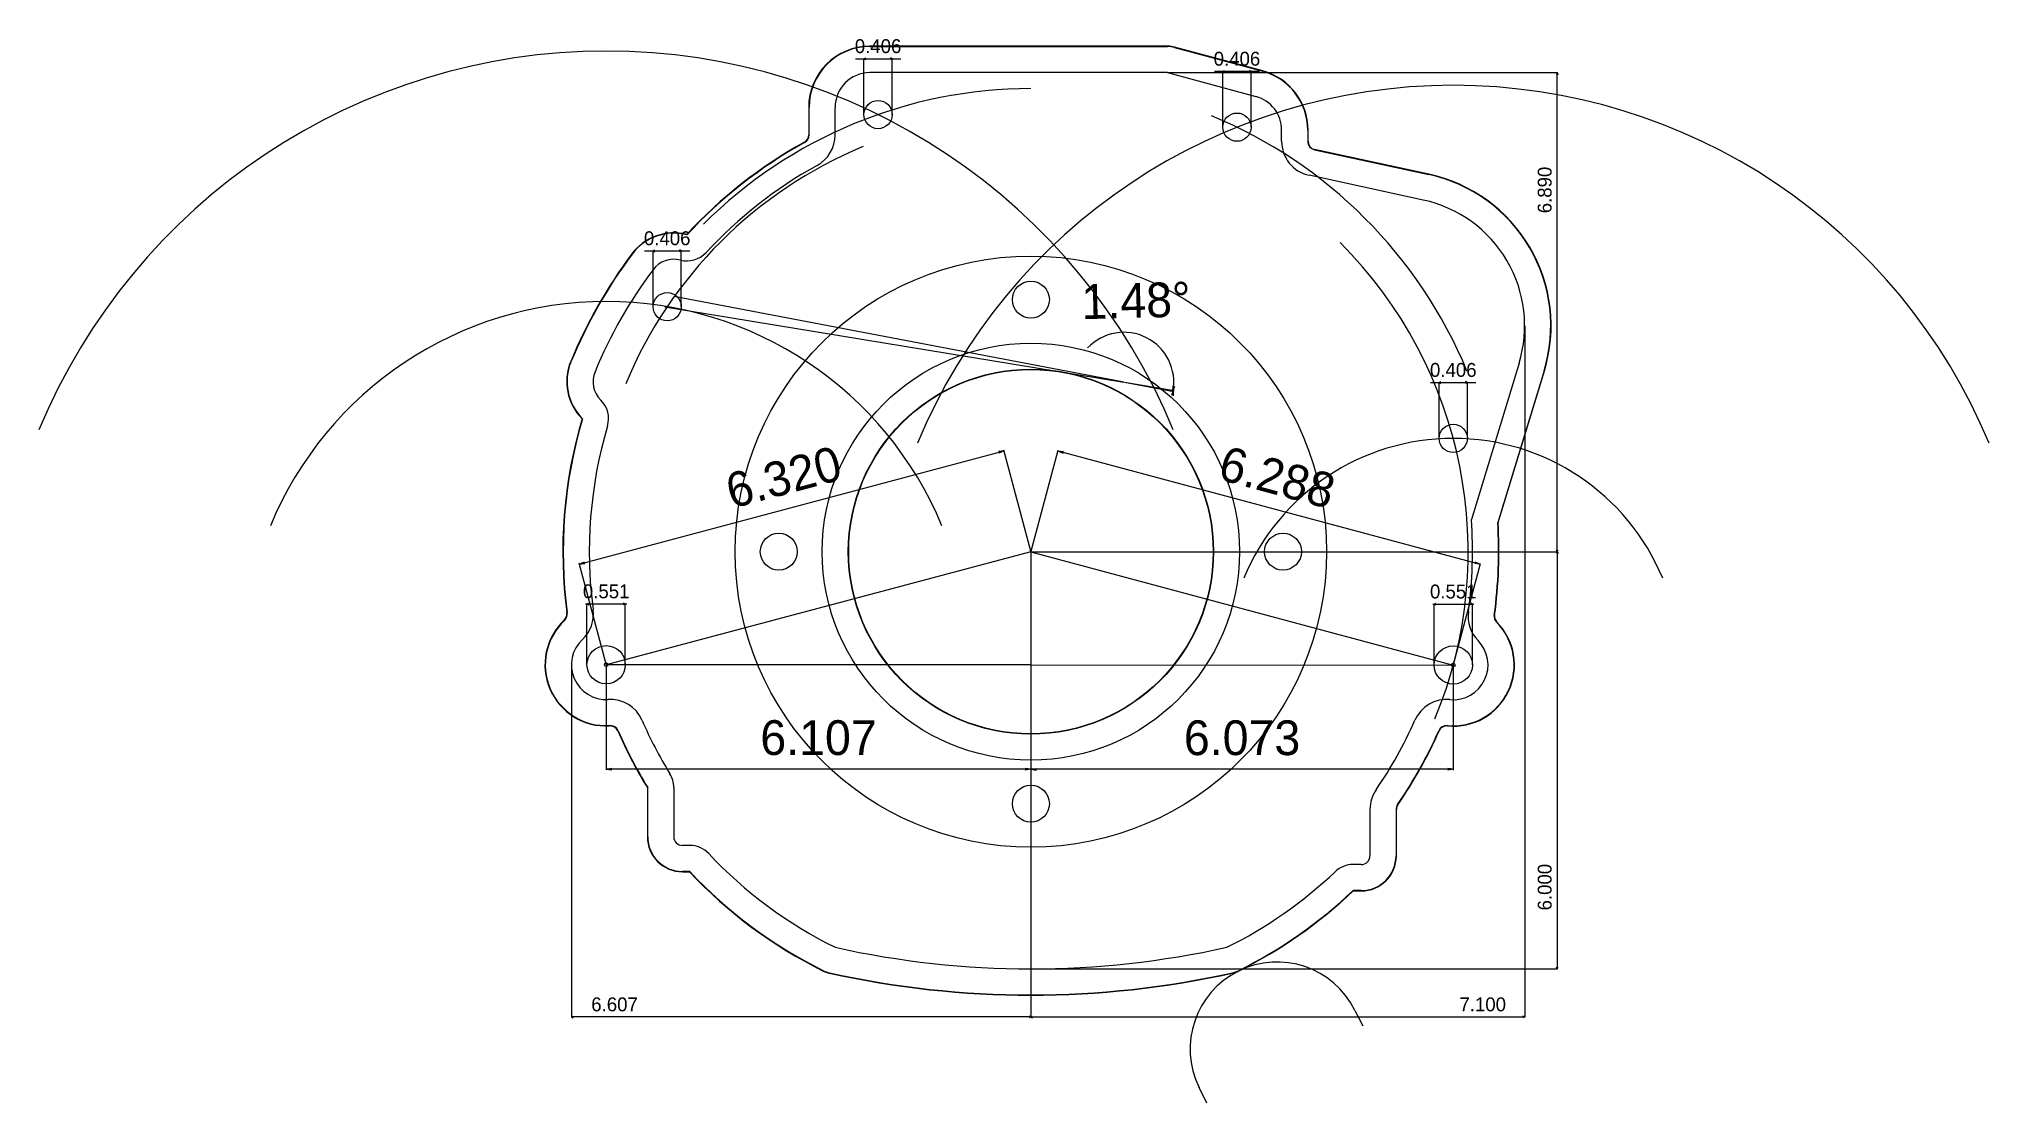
# Model space of a CAD drawing. Extents: x -14.3 to 13.8, y -7.9 to 7.4.
import ezdxf
from ezdxf.enums import TextEntityAlignment as Align

# ---------------------------------------------------------------- set-up
doc = ezdxf.new("R2010")
doc.units = 0

msp = doc.modelspace()

# ---------------------------------------------------------------- linework, layer by layer
at = {"layer": 'CAM', "color": 3, "linetype": 'CONTINUOUS'}
for p, q in [((1.965992, 7.27), (-2.315164, 7.27)), ((-2.315164, 7.265), (1.965992, 7.265)), ((2.063626, 7.252067), (3.332812, 6.909824)), ((3.334114, 6.914651), (2.064928, 7.256895)), ((-3.195164, 6.39), (-3.195164, 5.994346)), ((-3.190164, 5.994346), (-3.190164, 6.39)), ((3.98, 6.065), (3.98, 5.903141)), ((3.985, 5.903141), (3.985, 6.065)), ((4.078493, 5.780984), (5.721822, 5.424399)), ((5.722882, 5.429285), (4.079553, 5.78587)), ((7.378092, 2.600499), (6.711995, 0.418031)), ((6.717041, 0.417438), (7.382874, 2.59904)), ((-5.515, -3.392698), (-5.515, -4.1)), ((-5.51, -4.1), (-5.51, -3.391283)), ((5.25, -3.708136), (5.25, -4.375)), ((5.255, -4.375), (5.255, -3.708136)), ((-4.905673, -4.6), (-5.01, -4.6)), ((-5.01, -4.605), (-4.907838, -4.605)), ((4.75, -4.875), (4.632494, -4.875)), ((4.63449, -4.88), (4.75, -4.88)), ((2.529922, -7.93063), (2.41904, -7.706565))]:
    msp.add_line(p, q, dxfattribs=at)
for radius in [2.625, 2.62]:
    msp.add_circle((0, 0, -0.625), radius, dxfattribs=at)
for centre, radius, start, end in [((-2.315164, 6.39), 0.88, 90, 180), ((-2.315164, 6.39), 0.875, 90, 180), ((1.965992, 6.89), 0.38, 74.908794, 90), ((1.965992, 6.89), 0.375, 74.908794, 90), ((3.105, 6.065), 0.875, 0, 74.908794), ((3.105, 6.065), 0.88, 0, 74.908794), ((0, 0), 6.73, 118.944722, 137.315358), ((-3.315164, 5.994346), 0.12, 298.944722, 360), ((-3.315164, 5.994346), 0.125, 298.944722, 360), ((4.105, 5.903141), 0.125, 180, 257.757208), ((4.105, 5.903141), 0.12, 180, 257.757208), ((0, 0), 6.725, 118.944722, 137.340788), ((5.25, 3.25), 2.225, 343.027631, 437.757208), ((5.25, 3.25), 2.23, 343.027631, 437.757208), ((-5.133039, 3.830918), 0.755, 75.750385, 143.265081), ((-5.133039, 3.830918), 0.75, 75.523029, 143.265081), ((0, 0), 7.16, 143.265081, 157.550035), ((0, 0), 7.155, 143.265081, 157.550035), ((-5.919587, 2.445919), 0.755, 157.550035, 225.064731), ((-5.919587, 2.445919), 0.75, 157.550035, 225.292087), ((0, 0), 6.73, 163.499758, 187.528028), ((0, 0), 6.725, 163.474328, 187.528028), ((0, 0), 6.725, 352.199719, 363.563848), ((0, 0), 6.73, 352.199719, 363.556135), ((-6.107, -1.626947), 0.88, 133.153829, 273.27124), ((-6.107, -1.626947), 0.875, 133.153829, 273.27124), ((-6.790959, -0.897427), 0.12, 313.153829, 367.528028), ((-6.790959, -0.897427), 0.125, 313.153829, 367.528028), ((6.073, -1.63022), 0.88, 264.595499, 404.469925), ((6.073, -1.63022), 0.875, 264.595499, 404.469925), ((6.786618, -0.929685), 0.125, 172.199719, 224.469925), ((6.786618, -0.929685), 0.12, 172.199719, 224.469925), ((-6.049937, -2.625317), 0.125, 23.458011, 93.27124), ((-6.049937, -2.625317), 0.12, 23.458011, 93.27124), ((5.978813, -2.625774), 0.125, 84.595499, 156.289887), ((5.978813, -2.625774), 0.12, 84.595499, 156.289887), ((0, 0), 6.475, 203.458011, 211.59885), ((0, 0), 6.47, 203.458011, 211.611377), ((0, 0), 6.405, 325.398756, 336.289887), ((0, 0), 6.41, 325.398756, 336.289887), ((5.375, -3.708136), 0.125, 145.398756, 180), ((5.375, -3.708136), 0.12, 145.398756, 180), ((-5.01, -4.1), 0.505, 180, 270), ((-5.01, -4.1), 0.5, 180, 270), ((4.75, -4.375), 0.505, 270, 360), ((4.75, -4.375), 0.5, 270, 360), ((0, 0), 6.73, 223.176623, 243.670714), ((0, 0), 6.725, 223.158181, 243.670714), ((0, 0), 6.725, 296.329286, 313.538883), ((0, 0), 6.73, 296.329286, 313.521881), ((-2.816411, -5.69125), 0.38, 243.670714, 257.487827), ((-2.816411, -5.69125), 0.375, 243.670714, 257.487827), ((0, 7), 13.38, 257.487827, 282.512173), ((0, 7), 13.375, 257.487827, 282.512173), ((3.539364, -7.152154), 1.25, 116.329286, 206.329286), ((2.816411, -5.69125), 0.375, 282.512173, 296.329286), ((2.816411, -5.69125), 0.38, 282.512173, 296.329286), ((3.539364, -7.152154), 1.25, 26.329286, 116.329286)]:
    msp.add_arc(centre, radius, start, end, dxfattribs=at)
at = {"layer": 'Default', "color": 7, "linetype": 'CONTINUOUS'}
for p, q in [((1.965992, 6.89), (-2.315164, 6.89)), ((1.965992, 6.89), (3.235178, 6.547756)), ((-2.815164, 5.994346), (-2.815164, 6.39)), ((3.605, 5.903141), (3.605, 6.065)), ((5.642301, 5.057927), (3.998973, 5.414512)), ((7.019424, 2.709966), (6.333203, 0.46156)), ((1.346486, 2.436794), (2.054425, 2.301993)), ((1.346524, 2.437011), (2.057712, 2.320556)), ((2.04568, 2.322526), (2.02091, 2.245517)), ((2.042448, 2.304274), (2.045624, 2.385107)), ((2.042448, 2.304274), (2.069201, 2.380617)), ((2.04568, 2.322526), (2.044595, 2.241639)), ((-6.493142, -0.1775), (-0.386142, 1.449446)), ((-0.386142, 1.449446), (-0.466535, 1.440448)), ((-0.386142, 1.449446), (-0.460357, 1.417256)), ((-0.002092, 0.007854), (-0.389281, 1.461227)), ((0.002107, 0.00785), (0.392049, 1.460486)), ((0.388888, 1.448711), (6.461888, -0.181507)), ((0.388888, 1.448711), (0.469264, 1.43956)), ((0.388888, 1.448711), (0.463041, 1.416381)), ((-6.109092, -1.619093), (-6.496281, -0.165719)), ((-6.493142, -0.1775), (-6.418927, -0.145311)), ((-6.493142, -0.1775), (-6.412749, -0.168502)), ((6.075107, -1.62237), (6.465049, -0.169732)), ((6.461888, -0.181507), (6.381512, -0.172356)), ((6.461888, -0.181507), (6.387734, -0.149177)), ((-6.107003, -1.635075), (-6.107508, -3.139138)), ((-0.000003, -1.637128), (-0.000509, -3.141192)), ((-0.000002, -1.637128), (-0.000304, -3.141192)), ((6.072998, -1.638348), (6.072696, -3.142412)), ((-6.107504, -3.126946), (-6.0275, -3.114973)), ((-0.000504, -3.129), (-6.107504, -3.126946)), ((-6.107504, -3.126946), (-6.027508, -3.138973)), ((-0.000504, -3.129), (-0.080509, -3.140973)), ((-0.000504, -3.129), (-0.0805, -3.116973)), ((-0.000301, -3.129), (0.079701, -3.117016)), ((6.072698, -3.13022), (-0.000301, -3.129)), ((-0.000301, -3.129), (0.079696, -3.141016)), ((6.072698, -3.13022), (5.992696, -3.142204)), ((6.072698, -3.13022), (5.992701, -3.118204)), ((-5.135, -3.391283), (-5.135, -4.1)), ((4.875, -3.708136), (4.875, -4.375)), ((-4.905673, -4.225), (-5.01, -4.225)), ((4.75, -4.5), (4.632494, -4.5))]:
    msp.add_line(p, q, dxfattribs=at)
at = {"layer": 'Default', "color": 3, "linetype": 'CONTINUOUS'}
for p, q in [((1.338108, 2.43839), (-5.13, 3.67)), ((-5.26428, 3.519513), (1.338108, 2.43839)), ((4.659689, -6.597742), (4.770571, -6.821807))]:
    msp.add_line(p, q, dxfattribs=at)
at = {"layer": 'Default', "color": 8, "linetype": 'CONTINUOUS'}
for p, q in [((0, 0), (-6.107, -1.626947)), ((0, 0), (6.073, -1.63022)), ((0, -1.629), (-6.107, -1.626947)), ((0, -1.629), (6.073, -1.63022))]:
    msp.add_line(p, q, dxfattribs=at)
at = {"layer": 'Default', "color": 6, "linetype": 'CONTINUOUS'}
for centre, radius in [((-2.197432, 6.287042), 0.20315), ((2.962994, 6.106065), 0.20315), ((-5.229543, 3.523849), 0.20315), ((6.073118, 1.62978), 0.20315), ((-6.107, -1.626947), 0.2756), ((6.073, -1.63022), 0.2756)]:
    msp.add_circle(centre, radius, dxfattribs=at)
at = {"layer": 'Default', "color": 9, "linetype": 'CONTINUOUS'}
for centre, radius in [((0, 0, -0.125), 4.251), ((0, 3.625), 0.265625), ((0, 0, -0.625), 3), ((-3.625, 0), 0.265625), ((3.625, 0), 0.265625), ((0, -3.625), 0.265625)]:
    msp.add_circle(centre, radius, dxfattribs=at)
at = {"layer": 'Default', "color": 3, "linetype": 'CONTINUOUS'}
for centre in [(-6.107, -1.626947), (6.073, -1.63022)]:
    msp.add_circle(centre, 0.0256, dxfattribs=at)
for centre, radius, start, end in [((-6.107, -1.626947), 8.827, 22.5, 157.5), ((0, 0), 6.66, 90, 135), ((6.073, -1.63022), 8.338, 22.5, 157.5), ((0, 0), 6.787, 22.5, 67.5), ((0, 0), 6.306, 112.5, 157.5), ((0, 0), 6.288, 337.5, 405), ((-6.107, -1.626947), 5.225, 22.5, 157.5), ((6.073, -1.63022), 3.26, 22.5, 157.5)]:
    msp.add_arc(centre, radius, start, end, dxfattribs=at)
at = {"layer": 'Default', "color": 7, "linetype": 'CONTINUOUS'}
for centre, radius, start, end in [((-2.315164, 6.39), 0.5, 90, 180), ((3.105, 6.065), 0.5, 0, 74.908794), ((-3.315164, 5.994346), 0.5, 298.944722, 360), ((4.105, 5.903141), 0.5, 180, 257.757208), ((0, 0), 6.35, 118.944722, 137.340788), ((5.25, 3.25), 1.85, 343.027631, 437.757208), ((-5.133039, 3.830918), 0.375, 75.523029, 143.265081), ((-4.945546, 4.557104), 0.375, 255.523029, 317.340788), ((0, 0), 6.78, 143.265081, 157.550035), ((1.338108, 2.438389), 0.716995, 349.219207, 496.705831), ((-5.919587, 2.445919), 0.375, 157.550035, 225.292087), ((-6.447206, 1.912892), 0.375, 343.474328, 405.292087), ((0, 0), 6.35, 163.474328, 187.528028), ((0, 0), 6.35, 352.199719, 364.168309), ((-6.790959, -0.897427), 0.5, 313.153829, 367.528028), ((6.786618, -0.929685), 0.5, 172.199719, 224.469925), ((-6.107, -1.626947), 0.5, 133.153829, 273.27124), ((6.073, -1.63022), 0.5, 264.595499, 404.469925), ((-6.049937, -2.625317), 0.5, 23.458011, 93.27124), ((5.978813, -2.625774), 0.5, 84.595499, 156.289887), ((0, 0), 6.095, 203.458011, 211.611377), ((0, 0), 6.03, 325.398756, 336.289887), ((-5.51, -3.391283), 0.375, 360, 391.611377), ((5.375, -3.708136), 0.5, 145.398756, 180), ((-5.01, -4.1), 0.125, 180, 270), ((-4.905673, -4.6), 0.375, 43.158181, 90), ((0, 0), 6.35, 223.158181, 243.670714), ((4.75, -4.375), 0.125, 270, 360), ((0, 0), 6.35, 296.329286, 313.538883), ((4.632494, -4.875), 0.375, 90, 133.538883), ((0, 7), 13, 257.487827, 282.512173)]:
    msp.add_arc(centre, radius, start, end, dxfattribs=at)
at = {"layer": 'Default', "color": 7}
for p in [(-2.197432, 6.287042), (2.962994, 6.106065), (-5.229543, 3.523849), (6.073118, 1.62978), (0, 0), (-6.107, -1.626947), (0, -1.629), (6.073, -1.63022)]:
    msp.add_point(p, dxfattribs=at)
at = {"layer": 'DIM', "color": 7, "linetype": 'CONTINUOUS'}
for p, q in [((-2.522512, 7.090192), (-1.872352, 7.090192)), ((-2.400582, 7.090192), (-2.375582, 7.102692)), ((-2.400582, 6.289582), (-2.400582, 7.094002)), ((-2.400582, 7.090192), (-2.375582, 7.077692)), ((-1.994282, 7.090192), (-2.019282, 7.102692)), ((-1.994282, 7.090192), (-2.019282, 7.077692)), ((-1.994282, 6.289582), (-1.994282, 7.094002)), ((1.968532, 6.89), (7.572561, 6.89)), ((2.637914, 6.909215), (3.288074, 6.909215)), ((2.759844, 6.909215), (2.784844, 6.921715)), ((2.759844, 6.108605), (2.759844, 6.913025)), ((2.759844, 6.909215), (2.784844, 6.896715)), ((3.166144, 6.909215), (3.141144, 6.921715)), ((3.166144, 6.909215), (3.141144, 6.896715)), ((3.166144, 6.108605), (3.166144, 6.913025)), ((7.568751, 6.89), (7.556251, 6.865)), ((7.568751, 0), (7.568751, 6.89)), ((7.568751, 6.89), (7.581251, 6.865)), ((-5.554623, 4.326999), (-4.904463, 4.326999)), ((-5.432693, 4.326999), (-5.407693, 4.339499)), ((-5.432693, 3.526389), (-5.432693, 4.330809)), ((-5.432693, 4.326999), (-5.407693, 4.314499)), ((-5.026393, 4.326999), (-5.051393, 4.339499)), ((-5.026393, 4.326999), (-5.051393, 4.314499)), ((-5.026393, 3.526389), (-5.026393, 4.330809)), ((7.1, 3.24746), (7.1, -6.696789)), ((5.748038, 2.43293), (6.398198, 2.43293)), ((5.869968, 2.43293), (5.894968, 2.44543)), ((5.869968, 1.63232), (5.869968, 2.43674)), ((5.869968, 2.43293), (5.894968, 2.42043)), ((6.276268, 2.43293), (6.251268, 2.44543)), ((6.276268, 2.43293), (6.251268, 2.42043)), ((6.276268, 1.63232), (6.276268, 2.43674)), ((0.00254, 0), (7.572561, 0)), ((0.00254, 0), (7.572561, 0)), ((7.568751, 0), (7.556251, 0.025)), ((7.568751, 0), (7.556251, -0.025)), ((7.568751, 0), (7.581251, 0.025)), ((7.568751, 0), (7.568751, -6)), ((7.568751, 0), (7.581251, -0.025)), ((0, -0.00254), (0, -6.696789)), ((0, -0.00254), (0, -6.696789)), ((-6.40208, -0.751347), (-5.81192, -0.751347)), ((-6.3826, -0.751347), (-6.3576, -0.738847)), ((-6.3826, -1.624407), (-6.3826, -0.747537)), ((-6.3826, -0.751347), (-6.3576, -0.763847)), ((-5.8314, -0.751347), (-5.8564, -0.738847)), ((-5.8314, -0.751347), (-5.8564, -0.763847)), ((-5.8314, -1.624407), (-5.8314, -0.747537)), ((5.77792, -0.75462), (6.36808, -0.75462)), ((5.7974, -0.75462), (5.8224, -0.74212)), ((5.7974, -1.62768), (5.7974, -0.75081)), ((5.7974, -0.75462), (5.8224, -0.76712)), ((6.3486, -0.75462), (6.3236, -0.74212)), ((6.3486, -0.75462), (6.3236, -0.76712)), ((6.3486, -1.62768), (6.3486, -0.75081)), ((-6.607, -1.629487), (-6.607, -6.696789)), ((0.00254, -6), (7.572561, -6)), ((7.568751, -6), (7.556251, -5.975)), ((7.568751, -6), (7.581251, -5.975)), ((-6.607, -6.692979), (-6.582, -6.680479)), ((0, -6.692979), (-6.607, -6.692979)), ((-6.607, -6.692979), (-6.582, -6.705479)), ((0, -6.692979), (-0.025, -6.680479)), ((0, -6.692979), (-0.025, -6.705479)), ((0, -6.692979), (0.025, -6.680479)), ((0, -6.692979), (7.1, -6.692979)), ((0, -6.692979), (0.025, -6.705479)), ((7.1, -6.692979), (7.075, -6.680479)), ((7.1, -6.692979), (7.075, -6.705479))]:
    msp.add_line(p, q, dxfattribs=at)

# ---------------------------------------------------------------- texts
at = {"layer": 'Default', "color": 7}
for s, rotation, p in [('1.48%%d', 1.441087, (1.518102, 3.363404)), ('6.320', 14.917519, (-3.491952, 0.832324)), ('6.288', -15.026078, (3.478069, 0.829854)), ('6.107', -0.01927, (-3.053936, -2.924773)), ('6.073', -0.011511, (3.03624, -2.92641))]:
    msp.add_text(s, height=0.5, rotation=rotation, dxfattribs=at).set_placement(p, align=Align.CENTER)
at = {"layer": 'DIM', "color": 7}
for s, p in [('0.406', (-2.197432, 7.171472)), ('0.406', (2.962994, 6.990495)), ('0.406', (-5.229543, 4.408279)), ('0.406', (6.073118, 2.51421)), ('0.551', (-6.107, -0.670067)), ('0.551', (6.073, -0.67334)), ('6.607', (-5.98649, -6.611699)), ('7.100', (6.496781, -6.611699))]:
    msp.add_text(s, height=0.2, dxfattribs=at).set_placement(p, align=Align.CENTER)
for s, p in [('6.890', (7.487471, 5.202437)), ('6.000', (7.487471, -4.825676))]:
    msp.add_text(s, height=0.2, rotation=90.000003, dxfattribs=at).set_placement(p, align=Align.CENTER)

doc.saveas('drawing.dxf')
